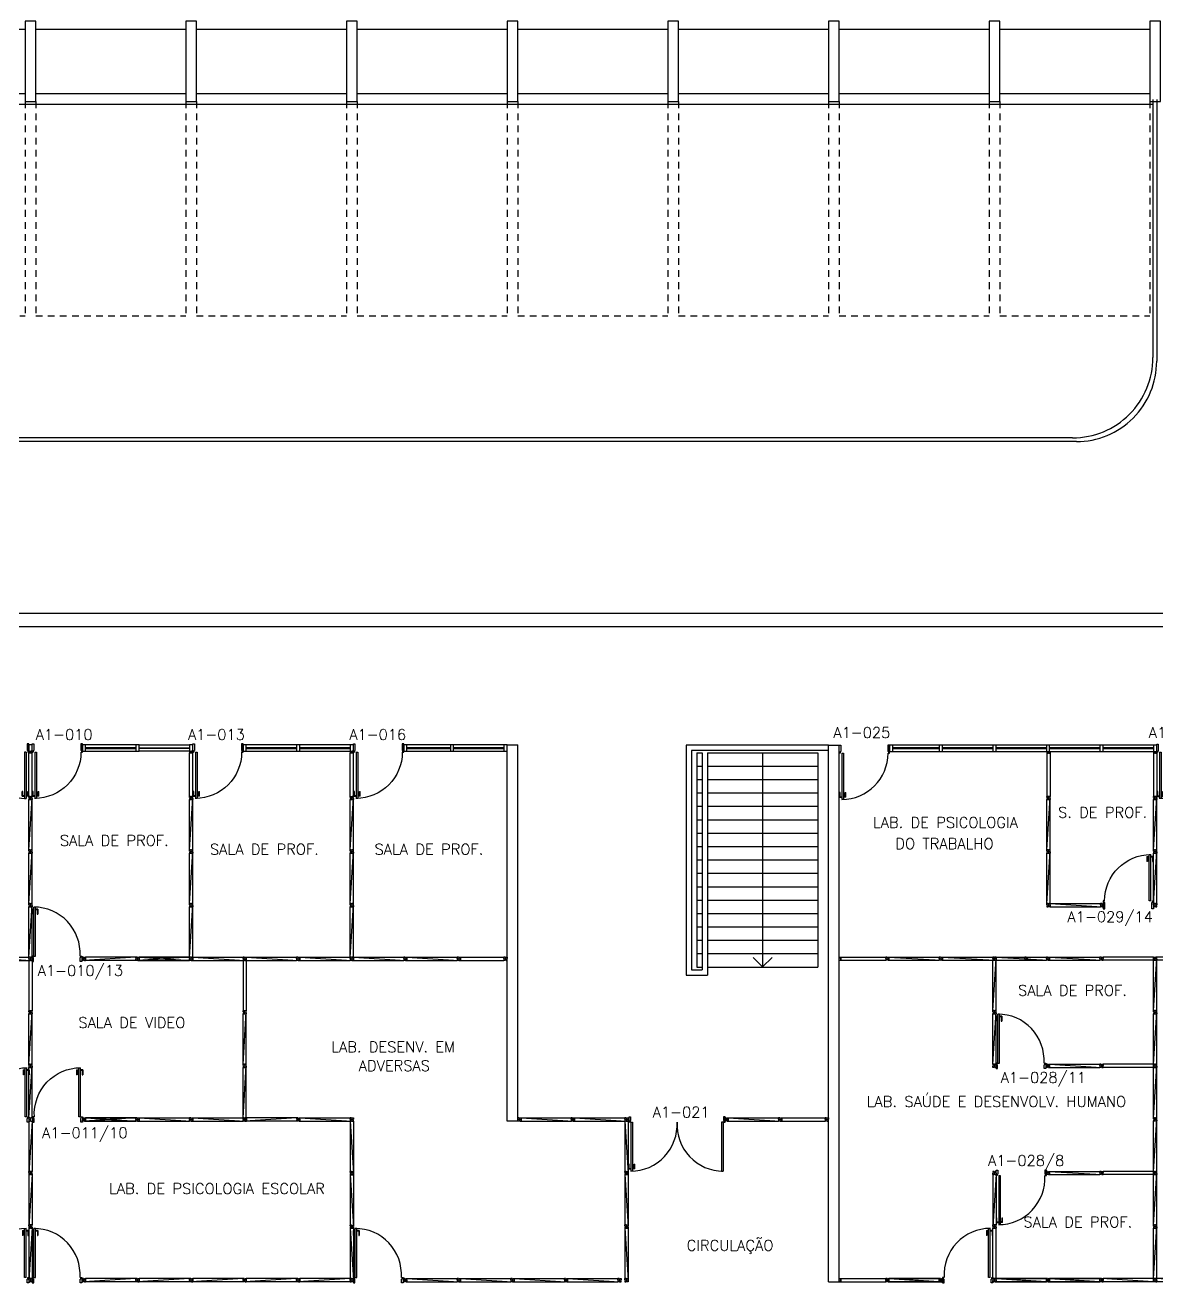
# Model space of a CAD drawing. Header units: millimetres. Extents: x 2641 to 2879, y 1208 to 1302.
# Drawn here: x 2662.93 to 2684.07, y 1226.85 to 1250.32 of the extents above; entities that cross this region are included whole.
import ezdxf
from ezdxf.enums import TextEntityAlignment as Align

# ---------------------------------------------------------------- set-up
doc = ezdxf.new("R2010")
doc.units = ezdxf.units.MM
doc.linetypes.add('HIDDEN2', pattern=[0.1875, 0.125, -0.0625])
for name, color, linetype in [('ALV', 2, 'Continuous'), ('BANC', 2, 'Continuous'), ('DIV', 2, 'Continuous'), ('ESC', 1, 'Continuous'), ('ESTR', 3, 'Continuous'), ('PISO', 1, 'Continuous'), ('PORTA', 2, 'Continuous'), ('PROJ', 1, 'HIDDEN2'), ('TEXTO', 2, 'Continuous'), ('TEXTO-ENDEREÇO', 2, 'Continuous')]:
    doc.layers.add(name, color=color, linetype=linetype)
doc.styles.add('UNB-100', font='simplex.shx', dxfattribs={"height": 0.2})
doc.styles.add('UNB-100-1', font='simplex.shx', dxfattribs={"height": 0.2})

# ---------------------------------------------------------------- blocks, each defined once
blk = doc.blocks.new('PILAR-SLS')
blk.add_lwpolyline([(0.003, -44.497), (0.203, -44.497), (0.203, -42.997), (0.003, -42.997)], close=True)
blk = doc.blocks.new('DIVMT-SLS')
for p, q in [((-0.03, 0.03), (-0.03, 0.006)), ((-0.008, 0.03), (-0.03, 0.03)), ((-0.0185, 0.006), (-0.03, 0.006)), ((-0.0185, -0.006), (-0.0185, 0.006)), ((-0.008, 0.03), (-0.008, 0.02)), ((-0.008, 0.02), (0.008, 0.02)), ((-0.0051, 0), (0.0051, 0)), ((0.0051, 0), (-0.0051, 0)), ((-0.0051, 0), (0.0051, 0)), ((0.97, -0.03), (0, 0.03)), ((0, -0.0051), (0, 0.0051)), ((0, 0.0051), (0, -0.0051)), ((0.008, 0.03), (0.008, 0.02)), ((0.008, 0.03), (0.03, 0.03)), ((0.0205, 0.006), (0.03, 0.006)), ((0.0205, -0.006), (0.0205, 0.006)), ((0.0205, 0.006), (0.0205, -0.006)), ((0.0205, 0.006), (0.03, 0.006)), ((0.97, 0.03), (0.03, 0.03)), ((0.03, 0.006), (0.03, 0.03)), ((0.03, -0.03), (0.03, 0.03)), ((0.03, -0.005), (0.03, 0.005)), ((0.97, 0.03), (0.97, 0.009)), ((0.97, 0.009), (0.97, 0.027)), ((0.9795, 0.006), (0.97, 0.006)), ((0.97, -0.005), (0.97, 0.005)), ((0.9795, 0.006), (0.9795, -0.006)), ((1.0051, 0), (0.9949, 0)), ((1, 0.0051), (1, -0.0051)), ((-0.0185, -0.006), (-0.03, -0.006)), ((-0.03, -0.03), (-0.03, -0.006)), ((-0.008, -0.03), (-0.03, -0.03)), ((-0.008, -0.03), (-0.008, -0.02)), ((-0.008, -0.02), (0.008, -0.02)), ((0.008, -0.03), (0.008, -0.02)), ((0.008, -0.03), (0.03, -0.03)), ((0.0205, -0.006), (0.03, -0.006)), ((0.0205, -0.006), (0.03, -0.006)), ((0.03, -0.006), (0.03, -0.03)), ((0.97, -0.03), (0.03, -0.03)), ((0.9795, -0.006), (0.97, -0.006)), ((0.97, -0.009), (0.97, -0.027))]:
    blk.add_line(p, q)
blk = doc.blocks.new('PDV2D-SLS')
at = {"layer": 'DIV'}
for p, q in [((0.03, 0.05), (0.06, 0.05)), ((0.03, 0.035), (0.03, 0.05)), ((0.03, -0.035), (0.03, 0.035)), ((0.06, 0.05), (0.06, -0.02)), ((0.941, 0.05), (0.941, -0.02)), ((0.971, 0.05), (0.941, 0.05)), ((0.971, 0.035), (0.971, 0.05)), ((0.971, -0.035), (0.971, 0.035)), ((0.03, -0.05), (0.03, -0.035)), ((0.05, -0.05), (0.03, -0.05)), ((0.05, -0.02), (0.06, -0.02)), ((0.05, -0.02), (0.05, -0.05)), ((0.079, -0.05), (0.109, -0.05)), ((0.079, -0.05), (0.079, -0.965)), ((0.109, -0.05), (0.109, -0.965)), ((0.951, -0.02), (0.941, -0.02)), ((0.951, -0.02), (0.951, -0.05)), ((0.951, -0.05), (0.971, -0.05)), ((0.971, -0.05), (0.971, -0.035)), ((0.036, -0.925), (0.036, -0.835)), ((0.046, -0.835), (0.036, -0.835)), ((0.036, -0.925), (0.076, -0.925)), ((0.046, -0.915), (0.046, -0.835)), ((0.046, -0.915), (0.076, -0.915)), ((0.141, -0.915), (0.111, -0.915)), ((0.151, -0.925), (0.111, -0.925)), ((0.141, -0.915), (0.141, -0.835)), ((0.141, -0.835), (0.151, -0.835)), ((0.151, -0.925), (0.151, -0.835)), ((0.109, -0.965), (0.079, -0.965))]:
    blk.add_line(p, q, dxfattribs=at)
blk.add_arc((0.076, -0.1), 0.865, 270, 3.3214, dxfattribs=at)
blk = doc.blocks.new('PDV2E-SLS')
at = {"layer": 'DIV'}
for p, q in [((0.065, 0.05), (0.065, 0.965)), ((0.095, 0.965), (0.065, 0.965)), ((0.095, 0.05), (0.095, 0.965)), ((0.023, 0.925), (0.063, 0.925)), ((0.023, 0.925), (0.023, 0.835)), ((0.033, 0.835), (0.023, 0.835)), ((0.033, 0.915), (0.063, 0.915)), ((0.033, 0.915), (0.033, 0.835)), ((0.138, 0.925), (0.097, 0.925)), ((0.128, 0.915), (0.097, 0.915)), ((0.128, 0.915), (0.128, 0.835)), ((0.128, 0.835), (0.137, 0.835)), ((0.138, 0.925), (0.138, 0.835)), ((0.049, 0.05), (0.029, 0.05)), ((0.029, 0.05), (0.029, 0.035)), ((0.029, 0.035), (0.029, -0.035)), ((0.049, 0.02), (0.049, 0.05)), ((0.049, 0.02), (0.059, 0.02)), ((0.059, -0.05), (0.059, 0.02)), ((0.065, 0.05), (0.095, 0.05)), ((0.928, -0.05), (0.928, 0.02)), ((0.938, 0.02), (0.928, 0.02)), ((0.938, 0.05), (0.958, 0.05)), ((0.938, 0.02), (0.938, 0.05)), ((0.958, 0.05), (0.958, 0.035)), ((0.958, 0.035), (0.958, -0.035)), ((0.029, -0.035), (0.029, -0.05)), ((0.029, -0.05), (0.059, -0.05)), ((0.958, -0.05), (0.928, -0.05)), ((0.958, -0.035), (0.958, -0.05))]:
    blk.add_line(p, q, dxfattribs=at)
blk.add_arc((0.062, 0.1), 0.865, 356.6786, 90, dxfattribs=at)
blk = doc.blocks.new('PDV1E-SLS')
at = {"layer": 'DIV'}
for p, q in [((-0.94, 0.075), (-0.91, 0.075)), ((-0.94, 0.06), (-0.94, 0.075)), ((-0.94, -0.06), (-0.94, 0.06)), ((-0.91, 0.075), (-0.91, -0.045)), ((0, 0.075), (-0.03, 0.075)), ((-0.03, 0.075), (-0.03, -0.045)), ((0, 0.06), (0, 0.075)), ((0, -0.06), (0, 0.06)), ((0, 0), (0.012, 0)), ((-0.94, -0.075), (-0.94, -0.06)), ((-0.92, -0.075), (-0.94, -0.075)), ((-0.92, -0.045), (-0.92, -0.075)), ((-0.92, -0.045), (-0.91, -0.045)), ((-0.082, -0.075), (-0.082, -0.94)), ((-0.052, -0.075), (-0.082, -0.075)), ((-0.052, -0.075), (-0.052, -0.94)), ((-0.02, -0.045), (-0.03, -0.045)), ((-0.02, -0.045), (-0.02, -0.075)), ((-0.02, -0.075), (0, -0.075)), ((0, -0.075), (0, -0.06)), ((-0.114, -0.81), (-0.124, -0.81)), ((-0.124, -0.9), (-0.124, -0.81)), ((-0.124, -0.9), (-0.084, -0.9)), ((-0.114, -0.89), (-0.114, -0.81)), ((-0.114, -0.89), (-0.084, -0.89)), ((-0.019, -0.89), (-0.049, -0.89)), ((-0.009, -0.9), (-0.049, -0.9)), ((-0.019, -0.81), (-0.009, -0.81)), ((-0.019, -0.89), (-0.019, -0.81)), ((-0.009, -0.9), (-0.009, -0.81)), ((-0.082, -0.94), (-0.052, -0.94))]:
    blk.add_line(p, q, dxfattribs=at)
blk.add_arc((-0.048, -0.075), 0.865, 180, 270, dxfattribs=at)
blk = doc.blocks.new('DIV-SLS')
for p, q in [((-0.0051, 0), (0.0051, 0)), ((0, -0.0051), (0, 0.0051)), ((0.0205, 0.006), (0.03, 0.006)), ((0.0205, -0.006), (0.0205, 0.006)), ((0.03, 0.03), (0.97, 0.03)), ((0.03, 0.03), (0.03, -0.03)), ((0.03, 0.009), (0.03, 0.027)), ((0.03, 0.005), (0.03, -0.005)), ((0.97, 0.03), (0.97, -0.03)), ((0.9795, 0.006), (0.97, 0.006)), ((0.97, 0.005), (0.97, -0.005)), ((0.9795, -0.006), (0.9795, 0.006)), ((1.0051, 0), (0.9949, 0)), ((0.9949, 0), (1.0051, 0)), ((1, -0.0051), (1, 0.0051)), ((0.0205, -0.006), (0.03, -0.006)), ((0.03, -0.03), (0.03, -0.009)), ((0.03, -0.009), (0.03, -0.027)), ((0.03, -0.03), (0.97, -0.03)), ((0.9795, -0.006), (0.97, -0.006))]:
    blk.add_line(p, q)
blk = doc.blocks.new('MTT-SLS')
for p, q in [((-0.008, 0.03), (-0.03, 0.03)), ((-0.03, 0.03), (-0.03, 0.006)), ((-0.0185, 0.006), (-0.03, 0.006)), ((-0.0185, -0.006), (-0.0185, 0.006)), ((-0.008, 0.03), (-0.008, 0.02)), ((-0.008, 0.02), (0.008, 0.02)), ((-0.0051, 0), (0.0051, 0)), ((0, -0.0051), (0, 0.0051)), ((0.008, 0.03), (0.03, 0.03)), ((0.008, 0.03), (0.008, 0.02)), ((0.0205, -0.006), (0.0205, 0.006)), ((0.0205, 0.006), (0.03, 0.006)), ((0.03, 0.006), (0.03, 0.03)), ((-0.03, -0.03), (-0.03, -0.006)), ((-0.0185, -0.006), (-0.03, -0.006)), ((-0.008, -0.03), (-0.03, -0.03)), ((-0.008, -0.02), (0.008, -0.02)), ((-0.008, -0.03), (-0.008, -0.02)), ((0.008, -0.03), (0.008, -0.02)), ((0.008, -0.03), (0.03, -0.03)), ((0.0205, -0.006), (0.03, -0.006)), ((0.03, -0.006), (0.03, -0.03))]:
    blk.add_line(p, q)
blk = doc.blocks.new('MTINI-SLS')
for p, q in [((-0.005, 0), (0.005, 0)), ((0, 0.001), (0, 0.02)), ((0.008, 0.02), (0, 0.02)), ((0, -0.005), (0, 0.005)), ((0, -0.02), (0, 0.001)), ((0.008, 0.03), (0.03, 0.03)), ((0.008, 0.03), (0.008, 0.02)), ((0.02, 0.006), (0.02, -0.006)), ((0.02, 0.006), (0.03, 0.006)), ((0.02, -0.004), (0.02, 0.004)), ((0.023, 0.006), (0.03, 0.006)), ((0.03, 0.006), (0.03, 0.03)), ((0, -0.02), (0.008, -0.02)), ((0.008, -0.03), (0.008, -0.02)), ((0.008, -0.03), (0.03, -0.03)), ((0.02, -0.006), (0.03, -0.006)), ((0.023, -0.006), (0.03, -0.006)), ((0.03, -0.006), (0.03, -0.03))]:
    blk.add_line(p, q)
blk = doc.blocks.new('ESCSLA-SLS')
for p, q in [((0, 0), (2.66, 0)), ((2.66, 0), (2.66, -4.293)), ((0, -0.1), (2.56, -0.1)), ((2.26, -0.143), (0.2, -0.143)), ((0.2, -0.143), (0.2, -4.143)), ((2.26, -0.143), (2.26, -4.293)), ((2.36, -0.143), (2.36, -4.193)), ((2.46, -0.143), (2.36, -0.143)), ((2.46, -0.143), (2.46, -4.143)), ((2.46, -0.143), (2.46, -4.143)), ((2.56, -0.1), (2.56, -4.193)), ((2.26, -0.393), (0.2, -0.393)), ((2.46, -0.393), (2.36, -0.393)), ((2.26, -0.643), (0.2, -0.643)), ((2.46, -0.643), (2.36, -0.643)), ((2.26, -0.893), (0.2, -0.893)), ((2.46, -0.893), (2.36, -0.893)), ((2.26, -1.143), (0.2, -1.143)), ((2.46, -1.143), (2.36, -1.143)), ((2.26, -1.393), (0.2, -1.393)), ((2.46, -1.393), (2.36, -1.393)), ((2.26, -1.643), (0.2, -1.643)), ((2.46, -1.643), (2.36, -1.643)), ((2.26, -1.893), (0.2, -1.893)), ((2.46, -1.893), (2.36, -1.893)), ((2.26, -2.143), (0.2, -2.143)), ((2.46, -2.143), (2.36, -2.143)), ((2.26, -2.393), (0.2, -2.393)), ((2.46, -2.393), (2.36, -2.393)), ((2.26, -2.643), (0.2, -2.643)), ((2.46, -2.643), (2.36, -2.643)), ((2.26, -2.893), (0.2, -2.893)), ((2.46, -2.893), (2.36, -2.893)), ((2.26, -3.143), (0.2, -3.143)), ((2.46, -3.143), (2.36, -3.143)), ((2.26, -3.393), (0.2, -3.393)), ((2.46, -3.393), (2.36, -3.393)), ((2.26, -3.643), (0.2, -3.643)), ((2.46, -3.643), (2.36, -3.643)), ((2.26, -3.893), (0.2, -3.893)), ((2.46, -3.893), (2.36, -3.893)), ((2.26, -4.143), (0.2, -4.143)), ((2.46, -4.143), (2.36, -4.143)), ((2.56, -4.193), (2.36, -4.193)), ((2.66, -4.293), (2.26, -4.293))]:
    blk.add_line(p, q)
blk = doc.blocks.new('PDV1D-SLS')
at = {"layer": 'DIV'}
for p, q in [((0, 0), (-0.012, 0)), ((0, 0.06), (0, 0.075)), ((0, 0.075), (0.03, 0.075)), ((0, -0.06), (0, 0.06)), ((0.03, 0.075), (0.03, -0.045)), ((0.91, 0.075), (0.91, -0.045)), ((0.94, 0.075), (0.91, 0.075)), ((0.94, 0.06), (0.94, 0.075)), ((0.94, -0.06), (0.94, 0.06)), ((0, -0.075), (0, -0.06)), ((0.02, -0.075), (0, -0.075)), ((0.02, -0.045), (0.03, -0.045)), ((0.02, -0.045), (0.02, -0.075)), ((0.052, -0.075), (0.052, -0.94)), ((0.052, -0.075), (0.082, -0.075)), ((0.082, -0.075), (0.082, -0.94)), ((0.92, -0.045), (0.91, -0.045)), ((0.92, -0.045), (0.92, -0.075)), ((0.92, -0.075), (0.94, -0.075)), ((0.94, -0.075), (0.94, -0.06)), ((0.019, -0.81), (0.009, -0.81)), ((0.009, -0.9), (0.009, -0.81)), ((0.009, -0.9), (0.049, -0.9)), ((0.019, -0.89), (0.019, -0.81)), ((0.019, -0.89), (0.049, -0.89)), ((0.114, -0.89), (0.084, -0.89)), ((0.124, -0.9), (0.084, -0.9)), ((0.114, -0.81), (0.124, -0.81)), ((0.114, -0.89), (0.114, -0.81)), ((0.124, -0.9), (0.124, -0.81)), ((0.082, -0.94), (0.052, -0.94))]:
    blk.add_line(p, q, dxfattribs=at)
blk.add_arc((0.048, -0.075), 0.865, 270, 0, dxfattribs=at)
blk = doc.blocks.new('MTT-SLC')
for p, q in [((-0.008, 0.03), (-0.03, 0.03)), ((-0.03, 0.03), (-0.03, 0.006)), ((-0.0185, 0.006), (-0.03, 0.006)), ((-0.0185, -0.006), (-0.0185, 0.006)), ((-0.008, 0.03), (-0.008, 0.02)), ((-0.008, 0.02), (0.008, 0.02)), ((-0.0051, 0), (0.0051, 0)), ((0, -0.0051), (0, 0.0051)), ((0.008, 0.03), (0.03, 0.03)), ((0.008, 0.03), (0.008, 0.02)), ((0.0205, -0.006), (0.0205, 0.006)), ((0.0205, 0.006), (0.03, 0.006)), ((0.03, 0.006), (0.03, 0.03)), ((-0.03, -0.03), (-0.03, -0.006)), ((-0.0185, -0.006), (-0.03, -0.006)), ((-0.008, -0.03), (-0.03, -0.03)), ((-0.008, -0.02), (0.008, -0.02)), ((-0.008, -0.03), (-0.008, -0.02)), ((0.008, -0.03), (0.008, -0.02)), ((0.008, -0.03), (0.03, -0.03)), ((0.0205, -0.006), (0.03, -0.006)), ((0.03, -0.006), (0.03, -0.03))]:
    blk.add_line(p, q)
blk = doc.blocks.new('A$C4205519C')
at = {"layer": 'DIV'}
for p, q in [((0, 0.038), (0, 0.06)), ((0.024, 0.06), (0, 0.06)), ((0, 0.038), (0.01, 0.038)), ((0, 0.022), (0, 0)), ((0, 0.022), (0.01, 0.022)), ((0, 0), (0.024, 0)), ((0.01, 0.022), (0.01, 0.038)), ((0.024, 0.051), (0.024, 0.06)), ((0.024, 0.051), (0.024, 0.06)), ((0.024, 0.051), (0.036, 0.051)), ((0.036, 0.051), (0.024, 0.051)), ((0.036, 0.012), (0.024, 0.012)), ((0.024, 0.012), (0.024, 0)), ((0.025, 0.03), (0.035, 0.03)), ((0.035, 0.03), (0.025, 0.03)), ((0.03, 0.025), (0.03, 0.035)), ((0.03, 0.035), (0.03, 0.025)), ((0.03, 0.025), (0.03, 0.035)), ((0.036, 0.051), (0.036, 0.06)), ((0.036, 0.051), (0.036, 0.06)), ((0.036, 0.06), (0.06, 0.06)), ((0.036, 0.012), (0.036, 0)), ((0.06, 0), (0.036, 0)), ((0.05, 0.022), (0.05, 0.038)), ((0.06, 0.038), (0.05, 0.038)), ((0.06, 0.022), (0.05, 0.022)), ((0.06, 0.038), (0.06, 0.06)), ((0.06, 0.022), (0.06, 0))]:
    blk.add_line(p, q, dxfattribs=at)

msp = doc.modelspace()

# ---------------------------------------------------------------- linework, layer by layer
at = {"layer": 'ALV'}
for p, q in [((2671.933, 1229.867), (2671.933, 1236.89)), ((2671.933, 1236.89), (2672.133, 1236.89)), ((2672.133, 1229.867), (2672.133, 1236.89)), ((2677.933, 1236.885), (2678.133, 1236.885)), ((2677.933, 1226.867), (2677.933, 1236.885)), ((2678.133, 1226.867), (2678.133, 1236.885)), ((2678.127, 1232.898), (2678.137, 1232.898)), ((2678.132, 1232.893), (2678.132, 1232.903)), ((2672.133, 1229.867), (2671.933, 1229.867)), ((2677.933, 1226.867), (2678.134, 1226.867)), ((2678.127, 1226.898), (2678.137, 1226.898)), ((2678.132, 1226.893), (2678.132, 1226.903))]:
    msp.add_line(p, q, dxfattribs=at)
at = {"layer": 'BANC'}
for p, q in [((2870.149, 1239.34), (2654.133, 1239.34)), ((2870.149, 1239.09), (2654.133, 1239.09))]:
    msp.add_line(p, q, dxfattribs=at)
at = {"layer": 'DIV'}
for p, q in [((2663.062, 1236.89), (2663.002, 1236.89)), ((2663.002, 1236.89), (2663.002, 1236.771)), ((2663.062, 1236.77), (2663.062, 1236.89)), ((2664.062, 1236.89), (2664.002, 1236.89)), ((2664.002, 1236.89), (2664.002, 1236.771)), ((2664.062, 1236.77), (2664.062, 1236.89)), ((2664.062, 1236.824), (2665.002, 1236.824)), ((2665.002, 1236.89), (2664.063, 1236.89)), ((2665.002, 1236.836), (2664.063, 1236.836)), ((2665.062, 1236.89), (2665.002, 1236.89)), ((2665.002, 1236.89), (2665.002, 1236.771)), ((2665.062, 1236.89), (2666.002, 1236.89)), ((2665.062, 1236.77), (2665.062, 1236.89)), ((2665.062, 1236.836), (2666.002, 1236.836)), ((2666.002, 1236.824), (2665.062, 1236.824)), ((2666.062, 1236.89), (2666.002, 1236.89)), ((2666.062, 1236.89), (2666.002, 1236.89)), ((2666.002, 1236.89), (2666.002, 1236.771)), ((2666.062, 1236.77), (2666.062, 1236.89)), ((2667.062, 1236.89), (2667.002, 1236.89)), ((2667.002, 1236.89), (2667.002, 1236.771)), ((2667.062, 1236.77), (2667.062, 1236.89)), ((2667.062, 1236.824), (2668.002, 1236.824)), ((2668.002, 1236.89), (2667.063, 1236.89)), ((2668.002, 1236.836), (2667.063, 1236.836)), ((2668.062, 1236.89), (2668.002, 1236.89)), ((2668.002, 1236.89), (2668.002, 1236.771)), ((2668.062, 1236.77), (2668.062, 1236.89)), ((2668.062, 1236.824), (2669.002, 1236.824)), ((2669.002, 1236.89), (2668.063, 1236.89)), ((2669.002, 1236.836), (2668.063, 1236.836)), ((2669.062, 1236.89), (2669.002, 1236.89)), ((2669.002, 1236.89), (2669.002, 1236.771)), ((2669.062, 1236.77), (2669.062, 1236.89)), ((2670.062, 1236.89), (2670.002, 1236.89)), ((2670.002, 1236.89), (2670.002, 1236.771)), ((2670.062, 1236.77), (2670.062, 1236.89)), ((2670.062, 1236.824), (2670.874, 1236.824)), ((2670.874, 1236.89), (2670.063, 1236.89)), ((2670.874, 1236.836), (2670.063, 1236.836)), ((2670.934, 1236.89), (2670.874, 1236.89)), ((2670.874, 1236.89), (2670.874, 1236.771)), ((2671.872, 1236.89), (2670.934, 1236.89)), ((2670.934, 1236.77), (2670.934, 1236.89)), ((2671.872, 1236.836), (2670.934, 1236.836)), ((2670.934, 1236.824), (2671.872, 1236.824)), ((2671.932, 1236.89), (2671.872, 1236.89)), ((2671.872, 1236.89), (2671.872, 1236.77)), ((2679.133, 1236.885), (2679.073, 1236.885)), ((2679.073, 1236.885), (2679.073, 1236.766)), ((2679.133, 1236.765), (2679.133, 1236.885)), ((2679.133, 1236.819), (2680.002, 1236.819)), ((2680.002, 1236.885), (2679.134, 1236.885)), ((2680.002, 1236.831), (2679.134, 1236.831)), ((2680.062, 1236.885), (2680.002, 1236.885)), ((2680.002, 1236.885), (2680.002, 1236.766)), ((2680.062, 1236.765), (2680.062, 1236.885)), ((2680.062, 1236.819), (2681.002, 1236.819)), ((2681.002, 1236.885), (2680.063, 1236.885)), ((2681.002, 1236.831), (2680.063, 1236.831)), ((2681.062, 1236.885), (2681.002, 1236.885)), ((2681.002, 1236.885), (2681.002, 1236.766)), ((2681.062, 1236.765), (2681.062, 1236.885)), ((2681.062, 1236.819), (2682.002, 1236.819)), ((2682.002, 1236.885), (2681.063, 1236.885)), ((2682.002, 1236.831), (2681.063, 1236.831)), ((2682.062, 1236.885), (2682.002, 1236.885)), ((2682.002, 1236.885), (2682.002, 1236.766)), ((2682.002, 1236.885), (2682.002, 1236.766)), ((2682.062, 1236.885), (2682.002, 1236.885)), ((2682.062, 1236.765), (2682.062, 1236.885)), ((2682.062, 1236.765), (2682.062, 1236.885)), ((2682.062, 1236.819), (2683.002, 1236.819)), ((2682.062, 1236.819), (2683.002, 1236.819)), ((2683.002, 1236.885), (2682.063, 1236.885)), ((2683.002, 1236.885), (2682.063, 1236.885)), ((2683.002, 1236.831), (2682.063, 1236.831)), ((2683.002, 1236.831), (2682.063, 1236.831)), ((2683.062, 1236.885), (2683.002, 1236.885)), ((2683.002, 1236.885), (2683.002, 1236.766)), ((2683.002, 1236.885), (2683.002, 1236.766)), ((2683.062, 1236.885), (2683.002, 1236.885)), ((2683.062, 1236.765), (2683.062, 1236.885)), ((2683.062, 1236.765), (2683.062, 1236.885)), ((2683.062, 1236.819), (2684.002, 1236.819)), ((2684.002, 1236.885), (2683.063, 1236.885)), ((2684.002, 1236.831), (2683.063, 1236.831)), ((2684.002, 1236.885), (2684.002, 1236.766)), ((2684.062, 1236.885), (2684.002, 1236.885)), ((2684.002, 1236.885), (2684.002, 1236.766)), ((2684.062, 1236.885), (2684.002, 1236.885)), ((2684.062, 1236.765), (2684.062, 1236.885)), ((2684.062, 1236.765), (2684.062, 1236.885)), ((2663.002, 1236.77), (2663.062, 1236.77)), ((2663.002, 1236.77), (2663.026, 1236.77)), ((2663.002, 1236.77), (2663.062, 1236.77)), ((2663.002, 1236.74), (2663.062, 1236.74)), ((2663.002, 1235.926), (2663.002, 1236.74)), ((2663.038, 1236.75), (2663.026, 1236.75)), ((2663.026, 1236.75), (2663.026, 1236.74)), ((2663.027, 1236.74), (2663.037, 1236.74)), ((2663.032, 1236.765), (2663.032, 1236.775)), ((2663.032, 1236.775), (2663.032, 1236.765)), ((2663.062, 1236.77), (2663.038, 1236.77)), ((2663.038, 1236.75), (2663.038, 1236.74)), ((2663.062, 1235.926), (2663.062, 1236.74)), ((2664.002, 1236.77), (2664.062, 1236.77)), ((2664.062, 1236.77), (2665.002, 1236.77)), ((2665.002, 1236.77), (2665.062, 1236.77)), ((2666.002, 1236.77), (2665.062, 1236.77)), ((2666.002, 1236.77), (2666.062, 1236.77)), ((2666.002, 1236.77), (2666.026, 1236.77)), ((2666.002, 1236.77), (2666.062, 1236.77)), ((2666.002, 1236.74), (2666.062, 1236.74)), ((2666.002, 1235.926), (2666.002, 1236.74)), ((2666.038, 1236.75), (2666.026, 1236.75)), ((2666.026, 1236.75), (2666.026, 1236.74)), ((2666.027, 1236.74), (2666.037, 1236.74)), ((2666.032, 1236.765), (2666.032, 1236.775)), ((2666.032, 1236.775), (2666.032, 1236.765)), ((2666.062, 1236.77), (2666.038, 1236.77)), ((2666.038, 1236.75), (2666.038, 1236.74)), ((2666.062, 1235.926), (2666.062, 1236.74)), ((2667.002, 1236.77), (2667.062, 1236.77)), ((2667.062, 1236.77), (2668.002, 1236.77)), ((2668.002, 1236.77), (2668.062, 1236.77)), ((2668.062, 1236.77), (2669.002, 1236.77)), ((2669.002, 1236.771), (2669.026, 1236.771)), ((2669.002, 1236.77), (2669.062, 1236.77)), ((2669.003, 1236.771), (2669.063, 1236.771)), ((2669.003, 1236.771), (2669.063, 1236.771)), ((2669.003, 1236.741), (2669.063, 1236.741)), ((2669.003, 1235.927), (2669.003, 1236.741)), ((2669.027, 1236.75), (2669.027, 1236.741)), ((2669.039, 1236.75), (2669.027, 1236.75)), ((2669.028, 1236.741), (2669.038, 1236.741)), ((2669.033, 1236.776), (2669.033, 1236.766)), ((2669.033, 1236.766), (2669.033, 1236.776)), ((2669.062, 1236.771), (2669.038, 1236.771)), ((2669.039, 1236.75), (2669.039, 1236.741)), ((2669.063, 1235.927), (2669.063, 1236.741)), ((2670.002, 1236.77), (2670.062, 1236.77)), ((2670.062, 1236.77), (2670.874, 1236.77)), ((2670.874, 1236.77), (2670.934, 1236.77)), ((2670.934, 1236.77), (2671.933, 1236.77)), ((2679.073, 1236.765), (2679.133, 1236.765)), ((2679.073, 1236.765), (2679.133, 1236.765)), ((2679.133, 1236.765), (2680.002, 1236.765)), ((2680.002, 1236.765), (2680.062, 1236.765)), ((2680.002, 1236.765), (2680.062, 1236.765)), ((2680.062, 1236.765), (2681.002, 1236.765)), ((2681.002, 1236.765), (2681.062, 1236.765)), ((2681.002, 1236.765), (2681.062, 1236.765)), ((2681.062, 1236.765), (2682.002, 1236.765)), ((2682.002, 1236.765), (2682.062, 1236.765)), ((2682.002, 1236.765), (2682.062, 1236.765)), ((2682.002, 1236.765), (2682.062, 1236.765)), ((2682.013, 1236.765), (2682.073, 1236.765)), ((2682.013, 1236.765), (2682.073, 1236.765)), ((2682.013, 1236.765), (2682.073, 1236.765)), ((2682.073, 1236.736), (2682.013, 1236.736)), ((2682.013, 1236.736), (2682.034, 1236.736)), ((2682.013, 1236.736), (2682.013, 1235.928)), ((2682.034, 1236.736), (2682.016, 1236.736)), ((2682.037, 1236.745), (2682.049, 1236.745)), ((2682.037, 1236.745), (2682.037, 1236.736)), ((2682.048, 1236.736), (2682.038, 1236.736)), ((2682.049, 1236.745), (2682.049, 1236.736)), ((2682.052, 1236.736), (2682.07, 1236.736)), ((2682.062, 1236.765), (2683.002, 1236.765)), ((2682.062, 1236.765), (2683.002, 1236.765)), ((2682.073, 1236.736), (2682.073, 1235.928)), ((2683.002, 1236.765), (2683.062, 1236.765)), ((2683.002, 1236.765), (2683.062, 1236.765)), ((2683.002, 1236.765), (2683.062, 1236.765)), ((2683.062, 1236.765), (2684.002, 1236.765)), ((2684.002, 1236.765), (2684.062, 1236.765)), ((2684.002, 1236.765), (2684.062, 1236.765)), ((2684.002, 1236.765), (2684.062, 1236.765)), ((2684.063, 1236.736), (2684.003, 1236.736)), ((2684.003, 1236.736), (2684.024, 1236.736)), ((2684.003, 1236.736), (2684.003, 1235.928)), ((2684.024, 1236.736), (2684.006, 1236.736)), ((2684.027, 1236.745), (2684.039, 1236.745)), ((2684.027, 1236.745), (2684.027, 1236.736)), ((2684.038, 1236.736), (2684.028, 1236.736)), ((2684.039, 1236.745), (2684.039, 1236.736)), ((2684.042, 1236.736), (2684.06, 1236.736)), ((2684.063, 1236.736), (2684.063, 1235.928)), ((2663.002, 1235.927), (2663.062, 1235.927)), ((2663.023, 1235.927), (2663.005, 1235.927)), ((2663.026, 1235.917), (2663.026, 1235.927)), ((2663.038, 1235.917), (2663.026, 1235.917)), ((2663.027, 1235.927), (2663.037, 1235.927)), ((2663.037, 1235.897), (2663.027, 1235.897)), ((2663.032, 1235.892), (2663.032, 1235.902)), ((2663.038, 1235.917), (2663.038, 1235.927)), ((2663.062, 1235.927), (2663.041, 1235.927)), ((2663.041, 1235.927), (2663.059, 1235.927)), ((2666.002, 1235.927), (2666.062, 1235.927)), ((2666.023, 1235.927), (2666.005, 1235.927)), ((2666.026, 1235.917), (2666.026, 1235.927)), ((2666.038, 1235.917), (2666.026, 1235.917)), ((2666.027, 1235.927), (2666.037, 1235.927)), ((2666.037, 1235.897), (2666.027, 1235.897)), ((2666.032, 1235.892), (2666.032, 1235.902)), ((2666.038, 1235.917), (2666.038, 1235.927)), ((2666.041, 1235.927), (2666.059, 1235.927)), ((2666.062, 1235.927), (2666.041, 1235.927)), ((2669.002, 1235.927), (2669.062, 1235.927)), ((2669.062, 1235.927), (2669.041, 1235.927)), ((2669.041, 1235.927), (2669.059, 1235.927)), ((2682.073, 1235.928), (2682.013, 1235.928)), ((2682.037, 1235.919), (2682.037, 1235.928)), ((2682.037, 1235.919), (2682.049, 1235.919)), ((2682.048, 1235.928), (2682.038, 1235.928)), ((2682.038, 1235.898), (2682.048, 1235.898)), ((2682.043, 1235.903), (2682.043, 1235.893)), ((2682.043, 1235.893), (2682.043, 1235.903)), ((2682.049, 1235.919), (2682.049, 1235.928)), ((2684.063, 1235.928), (2684.003, 1235.928)), ((2684.027, 1235.919), (2684.027, 1235.928)), ((2684.027, 1235.919), (2684.039, 1235.919)), ((2684.038, 1235.928), (2684.028, 1235.928)), ((2684.028, 1235.898), (2684.038, 1235.898)), ((2684.033, 1235.903), (2684.033, 1235.893)), ((2684.033, 1235.893), (2684.033, 1235.903)), ((2684.039, 1235.919), (2684.039, 1235.928)), ((2684.025, 1233.928), (2684.003, 1233.928)), ((2684.003, 1233.904), (2684.003, 1233.928)), ((2684.012, 1233.904), (2684.003, 1233.904)), ((2684.012, 1233.904), (2684.003, 1233.904)), ((2684.012, 1233.892), (2684.003, 1233.892)), ((2684.012, 1233.892), (2684.003, 1233.892)), ((2684.003, 1233.892), (2684.003, 1233.868)), ((2684.025, 1233.868), (2684.003, 1233.868)), ((2684.012, 1233.892), (2684.012, 1233.904)), ((2684.012, 1233.904), (2684.012, 1233.892)), ((2684.025, 1233.928), (2684.025, 1233.918)), ((2684.041, 1233.918), (2684.025, 1233.918)), ((2684.041, 1233.878), (2684.025, 1233.878)), ((2684.025, 1233.868), (2684.025, 1233.878)), ((2684.038, 1233.898), (2684.028, 1233.898)), ((2684.028, 1233.898), (2684.038, 1233.898)), ((2684.038, 1233.898), (2684.028, 1233.898)), ((2684.033, 1233.893), (2684.033, 1233.903)), ((2684.033, 1233.903), (2684.033, 1233.893)), ((2684.041, 1233.928), (2684.063, 1233.928)), ((2684.041, 1233.928), (2684.041, 1233.918)), ((2684.041, 1233.868), (2684.041, 1233.878)), ((2684.041, 1233.868), (2684.063, 1233.868)), ((2684.051, 1233.904), (2684.051, 1233.892)), ((2684.051, 1233.904), (2684.063, 1233.904)), ((2684.051, 1233.892), (2684.063, 1233.892)), ((2684.063, 1233.928), (2684.063, 1233.904)), ((2684.063, 1233.868), (2684.063, 1233.892)), ((2665.002, 1232.927), (2665.062, 1232.927)), ((2671.054, 1232.891), (2671.054, 1232.903)), ((2671.054, 1232.903), (2671.064, 1232.903)), ((2671.054, 1232.891), (2671.064, 1232.891)), ((2671.064, 1232.927), (2671.064, 1232.867)), ((2671.064, 1232.927), (2671.874, 1232.927)), ((2671.064, 1232.906), (2671.064, 1232.924)), ((2671.064, 1232.902), (2671.064, 1232.892)), ((2671.064, 1232.888), (2671.064, 1232.87)), ((2671.064, 1232.867), (2671.064, 1232.888)), ((2671.064, 1232.867), (2671.874, 1232.867)), ((2671.874, 1232.903), (2671.874, 1232.927)), ((2671.896, 1232.927), (2671.874, 1232.927)), ((2671.874, 1232.927), (2671.874, 1232.867)), ((2671.883, 1232.903), (2671.874, 1232.903)), ((2671.883, 1232.903), (2671.874, 1232.903)), ((2671.874, 1232.902), (2671.874, 1232.892)), ((2671.874, 1232.891), (2671.874, 1232.867)), ((2671.883, 1232.891), (2671.874, 1232.891)), ((2671.883, 1232.891), (2671.874, 1232.891)), ((2671.896, 1232.867), (2671.874, 1232.867)), ((2671.883, 1232.903), (2671.883, 1232.891)), ((2671.883, 1232.891), (2671.883, 1232.903)), ((2671.896, 1232.927), (2671.896, 1232.917)), ((2671.912, 1232.917), (2671.896, 1232.917)), ((2671.896, 1232.867), (2671.896, 1232.877)), ((2671.912, 1232.877), (2671.896, 1232.877)), ((2671.909, 1232.897), (2671.899, 1232.897)), ((2671.899, 1232.897), (2671.909, 1232.897)), ((2671.909, 1232.897), (2671.899, 1232.897)), ((2671.904, 1232.902), (2671.904, 1232.892)), ((2671.904, 1232.892), (2671.904, 1232.902)), ((2671.912, 1232.927), (2671.912, 1232.917)), ((2671.912, 1232.927), (2671.934, 1232.927)), ((2671.912, 1232.867), (2671.912, 1232.877)), ((2671.912, 1232.867), (2671.934, 1232.867)), ((2671.922, 1232.903), (2671.934, 1232.903)), ((2671.922, 1232.903), (2671.922, 1232.891)), ((2671.922, 1232.891), (2671.934, 1232.891)), ((2671.934, 1232.927), (2671.934, 1232.903)), ((2671.934, 1232.867), (2671.934, 1232.891)), ((2678.153, 1232.904), (2678.162, 1232.904)), ((2678.153, 1232.892), (2678.153, 1232.904)), ((2678.153, 1232.892), (2678.162, 1232.892)), ((2678.162, 1232.928), (2678.162, 1232.868)), ((2678.162, 1232.928), (2679.003, 1232.928)), ((2678.162, 1232.907), (2678.162, 1232.925)), ((2678.162, 1232.903), (2678.162, 1232.893)), ((2678.162, 1232.868), (2678.162, 1232.889)), ((2678.162, 1232.889), (2678.162, 1232.871)), ((2678.162, 1232.868), (2679.003, 1232.868)), ((2679.003, 1232.928), (2679.003, 1232.868)), ((2679.025, 1232.928), (2679.003, 1232.928)), ((2679.003, 1232.904), (2679.003, 1232.928)), ((2679.012, 1232.904), (2679.003, 1232.904)), ((2679.012, 1232.904), (2679.003, 1232.904)), ((2679.003, 1232.903), (2679.003, 1232.893)), ((2679.012, 1232.892), (2679.003, 1232.892)), ((2679.012, 1232.892), (2679.003, 1232.892)), ((2679.003, 1232.892), (2679.003, 1232.868)), ((2679.025, 1232.868), (2679.003, 1232.868)), ((2679.012, 1232.892), (2679.012, 1232.904)), ((2679.012, 1232.904), (2679.012, 1232.892)), ((2679.025, 1232.928), (2679.025, 1232.918)), ((2679.041, 1232.918), (2679.025, 1232.918)), ((2679.041, 1232.878), (2679.025, 1232.878)), ((2679.025, 1232.868), (2679.025, 1232.878)), ((2679.038, 1232.898), (2679.028, 1232.898)), ((2679.028, 1232.898), (2679.038, 1232.898)), ((2679.038, 1232.898), (2679.028, 1232.898)), ((2679.033, 1232.893), (2679.033, 1232.903)), ((2679.033, 1232.903), (2679.033, 1232.893)), ((2679.041, 1232.928), (2679.063, 1232.928)), ((2679.041, 1232.928), (2679.041, 1232.918)), ((2679.041, 1232.868), (2679.041, 1232.878)), ((2679.041, 1232.868), (2679.063, 1232.868)), ((2679.051, 1232.904), (2679.051, 1232.892)), ((2679.051, 1232.904), (2679.063, 1232.904)), ((2679.051, 1232.892), (2679.063, 1232.892)), ((2679.063, 1232.928), (2679.063, 1232.904)), ((2679.063, 1232.868), (2679.063, 1232.892)), ((2672.133, 1229.903), (2672.133, 1229.927)), ((2672.155, 1229.927), (2672.133, 1229.927)), ((2672.133, 1229.927), (2672.133, 1229.867)), ((2672.143, 1229.903), (2672.133, 1229.903)), ((2672.143, 1229.903), (2672.133, 1229.903)), ((2672.133, 1229.902), (2672.133, 1229.892)), ((2672.133, 1229.891), (2672.133, 1229.867)), ((2672.143, 1229.891), (2672.133, 1229.891)), ((2672.143, 1229.891), (2672.133, 1229.891)), ((2672.155, 1229.867), (2672.133, 1229.867)), ((2672.143, 1229.903), (2672.143, 1229.891)), ((2672.143, 1229.891), (2672.143, 1229.903)), ((2672.155, 1229.927), (2672.155, 1229.917)), ((2672.171, 1229.917), (2672.155, 1229.917)), ((2672.155, 1229.867), (2672.155, 1229.877)), ((2672.171, 1229.877), (2672.155, 1229.877)), ((2672.168, 1229.897), (2672.158, 1229.897)), ((2672.158, 1229.897), (2672.168, 1229.897)), ((2672.168, 1229.897), (2672.158, 1229.897)), ((2672.163, 1229.902), (2672.163, 1229.892)), ((2672.163, 1229.892), (2672.163, 1229.902)), ((2672.171, 1229.927), (2672.171, 1229.917)), ((2672.171, 1229.927), (2672.193, 1229.927)), ((2672.171, 1229.867), (2672.171, 1229.877)), ((2672.171, 1229.867), (2672.193, 1229.867)), ((2672.182, 1229.903), (2672.193, 1229.903)), ((2672.182, 1229.903), (2672.182, 1229.891)), ((2672.182, 1229.891), (2672.193, 1229.891)), ((2672.193, 1229.927), (2672.193, 1229.903)), ((2672.193, 1229.867), (2672.193, 1229.891)), ((2673.131, 1229.927), (2673.131, 1229.867)), ((2673.153, 1229.927), (2673.131, 1229.927)), ((2673.131, 1229.903), (2673.131, 1229.927)), ((2673.141, 1229.903), (2673.131, 1229.903)), ((2673.141, 1229.903), (2673.131, 1229.903)), ((2673.131, 1229.902), (2673.131, 1229.892)), ((2673.141, 1229.891), (2673.131, 1229.891)), ((2673.141, 1229.891), (2673.131, 1229.891)), ((2673.131, 1229.891), (2673.131, 1229.867)), ((2673.153, 1229.867), (2673.131, 1229.867)), ((2673.141, 1229.891), (2673.141, 1229.903)), ((2673.141, 1229.903), (2673.141, 1229.891)), ((2673.153, 1229.927), (2673.153, 1229.917)), ((2673.169, 1229.917), (2673.153, 1229.917)), ((2673.169, 1229.877), (2673.153, 1229.877)), ((2673.153, 1229.867), (2673.153, 1229.877)), ((2673.166, 1229.897), (2673.156, 1229.897)), ((2673.156, 1229.897), (2673.166, 1229.897)), ((2673.166, 1229.897), (2673.156, 1229.897)), ((2673.161, 1229.892), (2673.161, 1229.902)), ((2673.161, 1229.902), (2673.161, 1229.892)), ((2673.169, 1229.927), (2673.191, 1229.927)), ((2673.169, 1229.927), (2673.169, 1229.917)), ((2673.169, 1229.867), (2673.169, 1229.877)), ((2673.169, 1229.867), (2673.191, 1229.867)), ((2673.18, 1229.903), (2673.18, 1229.891)), ((2673.18, 1229.903), (2673.191, 1229.903)), ((2673.18, 1229.891), (2673.191, 1229.891)), ((2673.191, 1229.927), (2673.191, 1229.903)), ((2673.191, 1229.867), (2673.191, 1229.891)), ((2674.209, 1229.932), (2674.209, 1229.947)), ((2674.209, 1229.947), (2674.239, 1229.947)), ((2674.209, 1229.862), (2674.209, 1229.932)), ((2674.209, 1229.903), (2674.209, 1229.927)), ((2674.209, 1229.847), (2674.209, 1229.862)), ((2674.229, 1229.847), (2674.209, 1229.847)), ((2674.229, 1229.877), (2674.239, 1229.877)), ((2674.229, 1229.877), (2674.229, 1229.847)), ((2674.239, 1229.947), (2674.239, 1229.877)), ((2674.245, 1229.846), (2674.275, 1229.846)), ((2674.245, 1229.846), (2674.245, 1228.932)), ((2674.275, 1229.846), (2674.275, 1228.932)), ((2675.966, 1229.846), (2675.936, 1229.846)), ((2675.936, 1229.846), (2675.936, 1228.932)), ((2675.966, 1229.846), (2675.966, 1228.932)), ((2676.002, 1229.947), (2675.972, 1229.947)), ((2675.972, 1229.947), (2675.972, 1229.877)), ((2675.982, 1229.877), (2675.972, 1229.877)), ((2675.982, 1229.877), (2675.982, 1229.847)), ((2675.982, 1229.847), (2676.002, 1229.847)), ((2676.002, 1229.932), (2676.002, 1229.947)), ((2676.002, 1229.862), (2676.002, 1229.932)), ((2676.002, 1229.903), (2676.002, 1229.927)), ((2676.024, 1229.927), (2676.002, 1229.927)), ((2676.002, 1229.927), (2676.002, 1229.867)), ((2676.012, 1229.903), (2676.002, 1229.903)), ((2676.012, 1229.903), (2676.002, 1229.903)), ((2676.002, 1229.902), (2676.002, 1229.892)), ((2676.002, 1229.891), (2676.002, 1229.867)), ((2676.012, 1229.891), (2676.002, 1229.891)), ((2676.012, 1229.891), (2676.002, 1229.891)), ((2676.024, 1229.867), (2676.002, 1229.867)), ((2676.002, 1229.847), (2676.002, 1229.862)), ((2676.012, 1229.903), (2676.012, 1229.891)), ((2676.012, 1229.891), (2676.012, 1229.903)), ((2676.024, 1229.927), (2676.024, 1229.917)), ((2676.04, 1229.917), (2676.024, 1229.917)), ((2676.024, 1229.867), (2676.024, 1229.877)), ((2676.04, 1229.877), (2676.024, 1229.877)), ((2676.037, 1229.897), (2676.027, 1229.897)), ((2676.027, 1229.897), (2676.037, 1229.897)), ((2676.037, 1229.897), (2676.027, 1229.897)), ((2676.032, 1229.902), (2676.032, 1229.892)), ((2676.032, 1229.892), (2676.032, 1229.902)), ((2676.04, 1229.927), (2676.04, 1229.917)), ((2676.04, 1229.927), (2676.062, 1229.927)), ((2676.04, 1229.867), (2676.04, 1229.877)), ((2676.04, 1229.867), (2676.062, 1229.867)), ((2676.051, 1229.903), (2676.062, 1229.903)), ((2676.051, 1229.903), (2676.051, 1229.891)), ((2676.051, 1229.891), (2676.062, 1229.891)), ((2676.062, 1229.927), (2676.062, 1229.903)), ((2676.062, 1229.867), (2676.062, 1229.891)), ((2677.028, 1229.897), (2677.038, 1229.897)), ((2677.033, 1229.892), (2677.033, 1229.902)), ((2677.054, 1229.903), (2677.063, 1229.903)), ((2677.054, 1229.891), (2677.054, 1229.903)), ((2677.054, 1229.891), (2677.063, 1229.891)), ((2677.063, 1229.927), (2677.873, 1229.927)), ((2677.063, 1229.927), (2677.063, 1229.867)), ((2677.063, 1229.906), (2677.063, 1229.924)), ((2677.063, 1229.902), (2677.063, 1229.892)), ((2677.063, 1229.867), (2677.063, 1229.888)), ((2677.063, 1229.888), (2677.063, 1229.87)), ((2677.063, 1229.867), (2677.873, 1229.867)), ((2677.873, 1229.927), (2677.873, 1229.867)), ((2677.895, 1229.927), (2677.873, 1229.927)), ((2677.873, 1229.903), (2677.873, 1229.927)), ((2677.883, 1229.903), (2677.873, 1229.903)), ((2677.883, 1229.903), (2677.873, 1229.903)), ((2677.873, 1229.902), (2677.873, 1229.892)), ((2677.883, 1229.891), (2677.873, 1229.891)), ((2677.883, 1229.891), (2677.873, 1229.891)), ((2677.873, 1229.891), (2677.873, 1229.867)), ((2677.895, 1229.867), (2677.873, 1229.867)), ((2677.883, 1229.891), (2677.883, 1229.903)), ((2677.883, 1229.903), (2677.883, 1229.891)), ((2677.895, 1229.927), (2677.895, 1229.917)), ((2677.911, 1229.917), (2677.895, 1229.917)), ((2677.911, 1229.877), (2677.895, 1229.877)), ((2677.895, 1229.867), (2677.895, 1229.877)), ((2677.908, 1229.897), (2677.898, 1229.897)), ((2677.898, 1229.897), (2677.908, 1229.897)), ((2677.908, 1229.897), (2677.898, 1229.897)), ((2677.903, 1229.892), (2677.903, 1229.902)), ((2677.903, 1229.902), (2677.903, 1229.892)), ((2677.911, 1229.927), (2677.933, 1229.927)), ((2677.911, 1229.927), (2677.911, 1229.917)), ((2677.911, 1229.867), (2677.911, 1229.877)), ((2677.911, 1229.867), (2677.933, 1229.867)), ((2677.922, 1229.903), (2677.922, 1229.891)), ((2677.922, 1229.903), (2677.933, 1229.903)), ((2677.922, 1229.891), (2677.933, 1229.891)), ((2677.933, 1229.927), (2677.933, 1229.903)), ((2677.933, 1229.867), (2677.933, 1229.891)), ((2674.203, 1228.972), (2674.203, 1229.062)), ((2674.213, 1229.062), (2674.203, 1229.062)), ((2674.213, 1228.982), (2674.213, 1229.062)), ((2674.307, 1228.982), (2674.307, 1229.062)), ((2674.307, 1229.062), (2674.317, 1229.062)), ((2674.317, 1228.972), (2674.317, 1229.062)), ((2674.203, 1228.972), (2674.243, 1228.972)), ((2674.213, 1228.982), (2674.243, 1228.982)), ((2674.275, 1228.932), (2674.245, 1228.932)), ((2674.307, 1228.982), (2674.277, 1228.982)), ((2674.317, 1228.972), (2674.277, 1228.972)), ((2675.936, 1228.932), (2675.966, 1228.932)), ((2678.153, 1226.892), (2678.153, 1226.904)), ((2678.153, 1226.904), (2678.162, 1226.904)), ((2678.153, 1226.892), (2678.162, 1226.892)), ((2678.162, 1226.928), (2679.003, 1226.928)), ((2678.162, 1226.928), (2678.162, 1226.868)), ((2678.162, 1226.907), (2678.162, 1226.925)), ((2678.162, 1226.903), (2678.162, 1226.893)), ((2678.162, 1226.889), (2678.162, 1226.871)), ((2678.162, 1226.868), (2678.162, 1226.889)), ((2678.162, 1226.868), (2679.003, 1226.868)), ((2679.003, 1226.928), (2679.003, 1226.868)), ((2679.025, 1226.928), (2679.003, 1226.928)), ((2679.003, 1226.904), (2679.003, 1226.928)), ((2679.012, 1226.904), (2679.003, 1226.904)), ((2679.012, 1226.904), (2679.003, 1226.904)), ((2679.003, 1226.903), (2679.003, 1226.893)), ((2679.012, 1226.892), (2679.003, 1226.892)), ((2679.012, 1226.892), (2679.003, 1226.892)), ((2679.003, 1226.892), (2679.003, 1226.868)), ((2679.025, 1226.868), (2679.003, 1226.868)), ((2679.012, 1226.892), (2679.012, 1226.904)), ((2679.012, 1226.904), (2679.012, 1226.892)), ((2679.025, 1226.928), (2679.025, 1226.918)), ((2679.041, 1226.918), (2679.025, 1226.918)), ((2679.041, 1226.878), (2679.025, 1226.878)), ((2679.025, 1226.868), (2679.025, 1226.878)), ((2679.038, 1226.898), (2679.028, 1226.898)), ((2679.028, 1226.898), (2679.038, 1226.898)), ((2679.038, 1226.898), (2679.028, 1226.898)), ((2679.033, 1226.893), (2679.033, 1226.903)), ((2679.033, 1226.903), (2679.033, 1226.893)), ((2679.041, 1226.928), (2679.063, 1226.928)), ((2679.041, 1226.928), (2679.041, 1226.918)), ((2679.041, 1226.868), (2679.041, 1226.878)), ((2679.041, 1226.868), (2679.063, 1226.868)), ((2679.051, 1226.904), (2679.051, 1226.892)), ((2679.051, 1226.904), (2679.063, 1226.904)), ((2679.051, 1226.892), (2679.063, 1226.892)), ((2679.063, 1226.928), (2679.063, 1226.904)), ((2679.063, 1226.868), (2679.063, 1226.892))]:
    msp.add_line(p, q, dxfattribs=at)
for centre, start, end in [((2674.242, 1229.797), 270, 3.3214), ((2675.969, 1229.797), 176.6786, 270)]:
    msp.add_arc(centre, 0.865, start, end, dxfattribs=at)
at = {"layer": 'ESC'}
for p, q in [((2676.703, 1236.743), (2676.703, 1232.743)), ((2676.703, 1232.743), (2676.526, 1232.919)), ((2676.703, 1232.743), (2676.88, 1232.919))]:
    msp.add_line(p, q, dxfattribs=at)
at = {"layer": 'PISO'}
for p, q in [((2660.133, 1250.249), (2662.933, 1250.249)), ((2663.133, 1250.249), (2665.933, 1250.249)), ((2666.133, 1250.249), (2668.933, 1250.249)), ((2669.133, 1250.249), (2671.933, 1250.249)), ((2672.133, 1250.249), (2674.933, 1250.249)), ((2675.133, 1250.249), (2677.933, 1250.249)), ((2678.133, 1250.249), (2680.933, 1250.249)), ((2681.133, 1250.249), (2683.933, 1250.249)), ((2660.133, 1249.049), (2662.933, 1249.049)), ((2663.133, 1249.049), (2665.933, 1249.049)), ((2666.133, 1249.049), (2668.933, 1249.049)), ((2669.133, 1249.049), (2671.933, 1249.049)), ((2672.133, 1249.049), (2674.933, 1249.049)), ((2675.133, 1249.049), (2677.933, 1249.049)), ((2678.133, 1249.049), (2680.933, 1249.049)), ((2681.133, 1249.049), (2683.933, 1249.049)), ((2654.133, 1248.849), (2683.992, 1248.849)), ((2672.133, 1248.899), (2672.133, 1248.849)), ((2677.933, 1248.899), (2677.933, 1248.849)), ((2683.992, 1248.934), (2683.992, 1244.121)), ((2684.062, 1248.934), (2684.062, 1244.051)), ((2682.562, 1242.551), (2655.452, 1242.551)), ((2682.492, 1242.621), (2655.522, 1242.621))]:
    msp.add_line(p, q, dxfattribs=at)
for centre in [(2682.492, 1244.121), (2682.562, 1244.051)]:
    msp.add_ellipse(centre, major_axis=(-1.061, 1.061), ratio=1, start_param=2.356194, end_param=3.926991, dxfattribs=at)
at = {"layer": 'PORTA'}
for p, q in [((2671.029, 1232.897), (2671.039, 1232.897)), ((2671.034, 1232.892), (2671.034, 1232.902))]:
    msp.add_line(p, q, dxfattribs=at)
at = {"layer": 'PROJ'}
for p, q in [((2662.933, 1248.899), (2662.933, 1244.899)), ((2663.133, 1248.899), (2663.133, 1244.899)), ((2665.933, 1248.899), (2665.933, 1244.899)), ((2666.133, 1248.899), (2666.133, 1244.899)), ((2668.933, 1248.899), (2668.933, 1244.899)), ((2669.133, 1248.899), (2669.133, 1244.899)), ((2671.933, 1248.899), (2671.933, 1244.899)), ((2672.133, 1248.899), (2672.133, 1244.899)), ((2674.933, 1248.899), (2674.933, 1244.899)), ((2675.133, 1248.899), (2675.133, 1244.899)), ((2677.933, 1248.899), (2677.933, 1244.899)), ((2678.133, 1248.899), (2678.133, 1244.899)), ((2680.933, 1248.899), (2680.933, 1244.899)), ((2681.133, 1248.899), (2681.133, 1244.899)), ((2683.933, 1248.899), (2683.933, 1244.899)), ((2660.133, 1244.899), (2662.933, 1244.899)), ((2663.133, 1244.899), (2665.933, 1244.899)), ((2666.133, 1244.899), (2668.933, 1244.899)), ((2669.133, 1244.899), (2671.933, 1244.899)), ((2672.133, 1244.899), (2674.933, 1244.899)), ((2675.133, 1244.899), (2677.933, 1244.899)), ((2678.133, 1244.899), (2680.933, 1244.899)), ((2681.133, 1244.899), (2683.933, 1244.899))]:
    msp.add_line(p, q, dxfattribs=at)

# ---------------------------------------------------------------- block references
at = {"layer": 'DIV'}
for name, p in [('PDV1E-SLS', (2663.002, 1236.831)), ('PDV1D-SLS', (2678.133, 1236.81)), ('PDV2E-SLS', (2663.032, 1232.897)), ('A$C4205519C', (2682.013, 1233.868)), ('MTINI-SLS', (2678.132, 1232.898)), ('A$C4205519C', (2681.598, 1232.868)), ('PDV2E-SLS', (2681.033, 1230.898)), ('MTT-SLS', (2681.033, 1230.898)), ('MTT-SLS', (2682.033, 1230.898)), ('MTT-SLS', (2666.032, 1229.897)), ('MTT-SLS', (2667.032, 1229.896)), ('MTT-SLS', (2668.033, 1229.897)), ('MTT-SLS', (2681.033, 1228.898)), ('PDV2D-SLS', (2681.033, 1228.898)), ('MTT-SLS', (2682.033, 1228.898)), ('PDV2E-SLS', (2663.033, 1226.897)), ('PDV2E-SLS', (2669.033, 1226.897)), ('MTT-SLC', (2670.032, 1226.897)), ('MTINI-SLS', (2678.132, 1226.898)), ('DIVMT-SLS', (2679.033, 1226.898)), ('MTT-SLS', (2680.033, 1226.89)), ('DIVMT-SLS', (2681.033, 1226.898)), ('DIVMT-SLS', (2682.033, 1226.898)), ('DIVMT-SLS', (2683.033, 1226.898)), ('DIVMT-SLS', (2684.033, 1226.898))]:
    msp.add_blockref(name, p, dxfattribs=at)
at = {"layer": 'DIV', "xscale": -1}
for name, p in [('PDV1E-SLS', (2663.062, 1236.831)), ('PDV1E-SLS', (2666.062, 1236.831)), ('PDV1E-SLS', (2669.062, 1236.831)), ('PDV1E-SLS', (2684.062, 1236.826)), ('PDV2E-SLS', (2663.031, 1229.897)), ('PDV2E-SLS', (2664.03, 1229.897)), ('MTT-SLS', (2665.032, 1226.897))]:
    msp.add_blockref(name, p, dxfattribs=at)
at = {"layer": 'DIV'}
for name, p, rotation in [('MTINI-SLS', (2663.032, 1236.77), 270), ('MTINI-SLS', (2666.032, 1236.77), 270), ('MTINI-SLS', (2669.033, 1236.771), 270), ('MTINI-SLS', (2682.043, 1236.765), 270), ('MTINI-SLS', (2684.033, 1236.765), 270), ('DIVMT-SLS', (2663.032, 1235.897), 270), ('DIVMT-SLS', (2666.032, 1235.897), 270), ('DIVMT-SLS', (2669.032, 1235.897), 270), ('DIVMT-SLS', (2682.043, 1235.898), 270), ('DIVMT-SLS', (2684.033, 1235.898), 270), ('DIVMT-SLS', (2663.032, 1234.897), 270), ('DIVMT-SLS', (2666.032, 1234.897), 270), ('DIVMT-SLS', (2669.032, 1234.897), 270), ('DIVMT-SLS', (2682.043, 1234.898), 270), ('DIVMT-SLS', (2684.033, 1234.898), 270), ('DIVMT-SLS', (2663.032, 1233.897), 270), ('DIVMT-SLS', (2666.032, 1233.897), 270), ('DIVMT-SLS', (2669.032, 1233.897), 270), ('DIVMT-SLS', (2683.043, 1233.898), 180), ('DIVMT-SLS', (2663.032, 1232.897), 180), ('DIV-SLS', (2663.032, 1232.897), 270), ('DIVMT-SLS', (2666.032, 1232.897), 180), ('DIVMT-SLS', (2667.032, 1232.897), 180), ('DIV-SLS', (2667.032, 1232.897), 270), ('DIVMT-SLS', (2668.032, 1232.897), 180), ('DIVMT-SLS', (2669.032, 1232.897), 180), ('DIVMT-SLS', (2670.032, 1232.897), 180), ('DIVMT-SLS', (2671.032, 1232.897), 180), ('DIVMT-SLS', (2680.033, 1232.898), 180), ('DIVMT-SLS', (2681.033, 1232.898), 180), ('DIVMT-SLS', (2681.033, 1232.898), 270), ('DIVMT-SLS', (2682.033, 1232.898), 180), ('DIVMT-SLS', (2683.033, 1232.898), 180), ('DIV-SLS', (2684.033, 1232.898), 180), ('DIVMT-SLS', (2684.033, 1232.898), 270), ('DIV-SLS', (2685.033, 1232.898), 180), ('DIVMT-SLS', (2663.032, 1231.897), 270), ('DIVMT-SLS', (2667.032, 1231.897), 270), ('DIVMT-SLS', (2681.033, 1231.898), 270), ('DIVMT-SLS', (2684.033, 1231.898), 270), ('DIVMT-SLS', (2663.032, 1230.897), 270), ('DIVMT-SLS', (2667.032, 1230.897), 270), ('DIVMT-SLS', (2683.033, 1230.898), 180), ('DIV-SLS', (2684.033, 1230.898), 180), ('DIVMT-SLS', (2684.033, 1230.898), 270), ('DIVMT-SLS', (2663.032, 1228.897), 90), ('DIVMT-SLS', (2665.032, 1229.897), 180), ('DIVMT-SLS', (2666.032, 1229.897), 180), ('DIVMT-SLS', (2667.032, 1229.897), 180), ('DIVMT-SLS', (2669.033, 1229.897), 180), ('DIVMT-SLS', (2673.163, 1229.897), 180), ('DIVMT-SLS', (2674.161, 1229.897), 180), ('DIVMT-SLS', (2677.032, 1229.897), 180), ('DIVMT-SLS', (2684.033, 1229.898), 270), ('DIVMT-SLS', (2663.032, 1227.897), 90), ('DIVMT-SLS', (2681.033, 1227.898), 90), ('DIVMT-SLS', (2683.033, 1228.898), 180), ('DIV-SLS', (2684.033, 1228.898), 180), ('DIVMT-SLS', (2684.033, 1228.898), 270), ('DIVMT-SLS', (2663.032, 1226.897), 90), ('DIV-SLS', (2681.033, 1226.898), 90), ('DIVMT-SLS', (2684.033, 1227.898), 270), ('PDV2D-SLS', (2663.032, 1226.897), 180), ('PDV2D-SLS', (2681.033, 1226.898), 180), ('DIVMT-SLS', (2671.032, 1226.897), 180), ('DIVMT-SLS', (2672.032, 1226.897), 180), ('DIVMT-SLS', (2673.032, 1226.897), 180), ('DIVMT-SLS', (2674.032, 1226.897), 180), ('DIVMT-SLS', (2680.033, 1226.898), 180), ('DIVMT-SLS', (2682.033, 1226.898), 180), ('DIVMT-SLS', (2683.033, 1226.898), 180), ('DIV-SLS', (2684.033, 1226.898), 180)]:
    msp.add_blockref(name, p, dxfattribs=dict(at, rotation=rotation))
at = {"layer": 'DIV', "xscale": -1}
for name, p, rotation in [('PDV1E-SLS', (2684.003, 1233.904), 180), ('DIVMT-SLS', (2664.032, 1232.897), 180), ('DIVMT-SLS', (2665.032, 1232.897), 180), ('DIVMT-SLS', (2664.032, 1229.897), 180), ('DIVMT-SLS', (2667.033, 1229.897), 180), ('DIVMT-SLS', (2669.032, 1228.896), 270), ('DIVMT-SLS', (2674.161, 1228.897), 270), ('DIVMT-SLS', (2669.032, 1227.896), 270), ('DIVMT-SLS', (2674.161, 1227.897), 270), ('DIVMT-SLS', (2669.032, 1226.896), 270), ('DIVMT-SLS', (2674.161, 1226.897), 270), ('DIVMT-SLS', (2664.032, 1226.897), 180), ('DIVMT-SLS', (2665.032, 1226.897), 180), ('DIVMT-SLS', (2666.032, 1226.897), 180), ('DIVMT-SLS', (2667.032, 1226.897), 180), ('DIVMT-SLS', (2668.032, 1226.897), 180)]:
    msp.add_blockref(name, p, dxfattribs=dict(at, rotation=rotation))
at = {"layer": 'ESC', "xscale": -1}
msp.add_blockref('ESCSLA-SLS', (2677.933, 1236.885), dxfattribs=at)
at = {"layer": 'ESTR'}
for p in [(2662.93, 1293.396), (2665.93, 1293.396), (2668.93, 1293.396), (2671.93, 1293.396), (2674.93, 1293.396), (2677.93, 1293.396), (2680.93, 1293.396), (2683.93, 1293.396)]:
    msp.add_blockref('PILAR-SLS', p, dxfattribs=at)

# ---------------------------------------------------------------- texts
at = {"layer": 'TEXTO', "style": 'UNB-100'}
for s, p in [('S. DE PROF.', (2683.052, 1235.528)), ('LAB. DE PSICOLOGIA', (2680.117, 1235.34)), ('SALA DE PROF.', (2664.597, 1235.004)), ('SALA DE PROF.', (2667.4, 1234.841)), ('SALA DE PROF.', (2670.473, 1234.841)), ('DO TRABALHO', (2680.099, 1234.945)), ('SALA DE PROF.', (2682.489, 1232.206)), ('SALA DE VIDEO', (2664.925, 1231.604)), ('LAB. DESENV. EM', (2669.805, 1231.151)), ('ADVERSAS', (2669.827, 1230.8)), ('LAB. SAÚDE E DESENVOLV. HUMANO', (2681.069, 1230.131)), ('LAB. DE PSICOLOGIA ESCOLAR', (2666.514, 1228.507)), ('SALA DE PROF.', (2682.589, 1227.882)), ('CIRCULAÇÃO', (2676.096, 1227.445))]:
    msp.add_text(s, height=0.2, dxfattribs=at).set_placement(p, align=Align.CENTER)
at = {"layer": 'TEXTO-ENDEREÇO', "style": 'UNB-100-1'}
for s, p in [('A1-010', (2663.129, 1236.982)), ('A1-013', (2665.972, 1236.982)), ('A1-016', (2668.984, 1236.982)), ('A1-025', (2678.025, 1237.019)), ('A1-031', (2683.915, 1237.019)), ('A1-029/14', (2682.397, 1233.58)), ('A1-010/13', (2663.167, 1232.576)), ('A1-028/11', (2681.148, 1230.58)), ('A1-021', (2674.651, 1229.933)), ('A1-011/10', (2663.25, 1229.548)), ('A1-028/8', (2680.913, 1229.03))]:
    msp.add_text(s, height=0.2, dxfattribs=at).set_placement(p)

doc.saveas('drawing.dxf')
